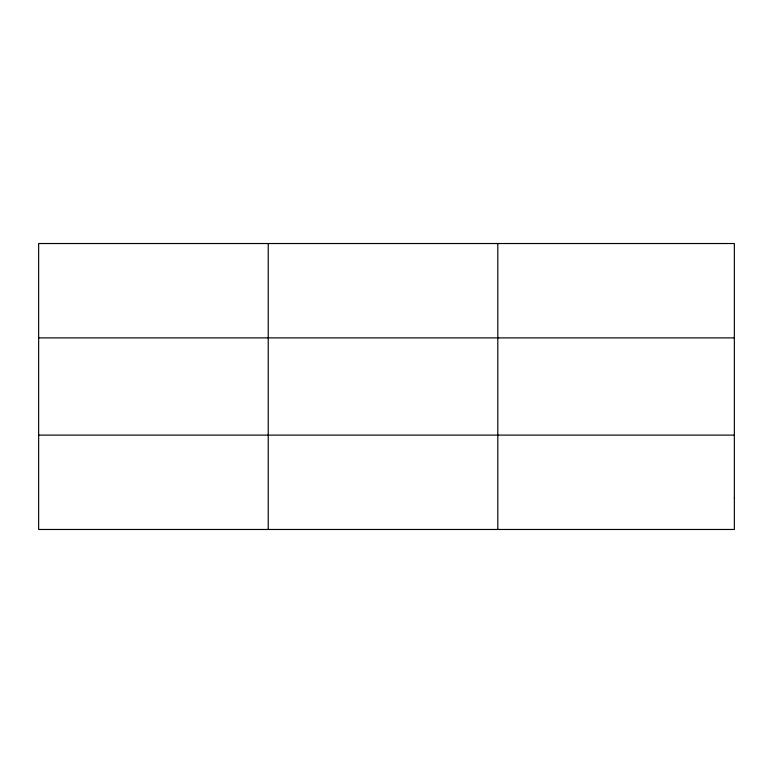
<?xml version="1.0" encoding="UTF-8"?>
<svg xmlns="http://www.w3.org/2000/svg" width="773" height="773" viewBox="0 0 773 773"><rect width="100%" height="100%" fill="white"/><g stroke="black" fill="none" stroke-linecap="round" stroke-linejoin="round"><path stroke-width="1.16" d="M268.231 529.476L268.231 243.524M497.812 529.476L497.812 243.524M38.65 337.888L734.35 337.888M38.65 435.112L734.35 435.112M734.35 498.015L734.35 529.476L38.65 529.476L38.65 243.524L734.35 243.524L734.35 498.015"/></g></svg>
